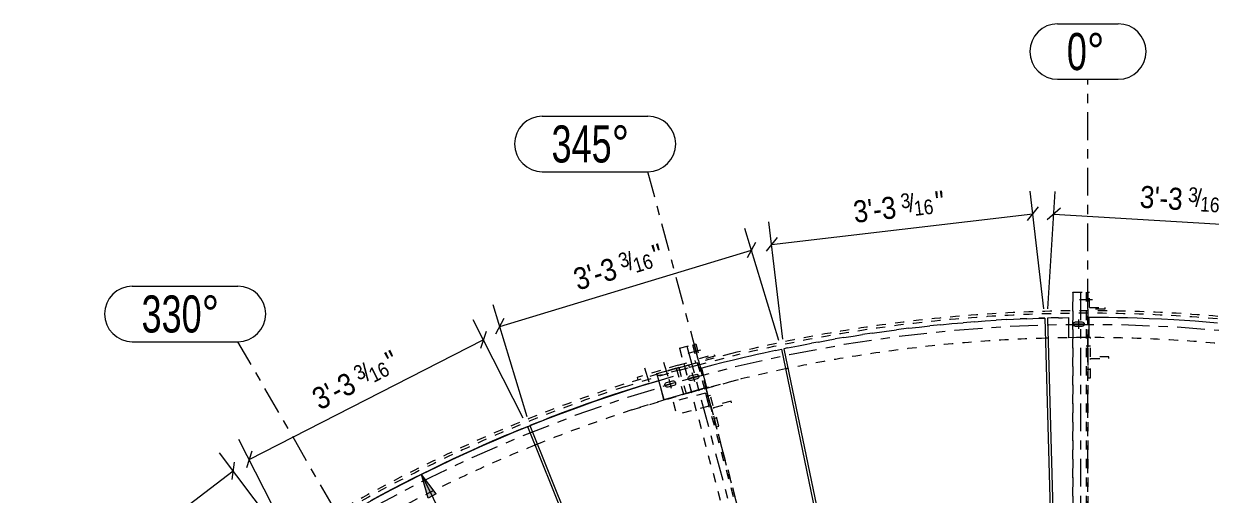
# Model space of a CAD drawing. Header units: millimetres. Extents: x -16923 to 12967, y -5402 to 13813.
# Drawn here: x -4028 to 467, y 4992 to 6775 of the extents above; entities that cross this region are included whole.
import ezdxf

# ---------------------------------------------------------------- set-up
doc = ezdxf.new("R2010")
doc.units = ezdxf.units.MM
doc.header["$LTSCALE"] = 35
for name, pattern in [('XKITLINE00', [0]), ('XKITLINE01', [4, 1, -1, 1, -1]), ('XKITLINE02', [4, 2, -2]), ('XKITLINE03', [6, 3, -1, 1, -1])]:
    doc.linetypes.add(name, pattern=pattern)
for name, color, linetype, lineweight in [('Bolt', 3, 'Continuous', 0), ('Dimension', 7, 'Continuous', 0), ('Grid', 1, 'Continuous', 0), ('Part', 2, 'Continuous', 0)]:
    doc.layers.add(name, color=color, linetype=linetype, lineweight=lineweight)
doc.styles.add('ARIAL', font='arial.ttf')
doc.styles.add('ARIAL_NARROW', font='ARIALN.TTF')

msp = doc.modelspace()

# ---------------------------------------------------------------- hatches: boundary and pattern name
at = {"layer": 'Dimension'}
msp.add_hatch(color=7, dxfattribs=at).paths.add_polyline_path([(-2497.734256, 4981.512028), (-2522.395437, 5070.086429), (-2466.641124, 4996.976546)], flags=17)

# ---------------------------------------------------------------- linework, layer by layer
at = {"layer": 'Bolt', "color": 8, "linetype": 'XKITLINE00', "lineweight": 0}
for p, q in [((17.462498, 5730.875002), (-31.75, 5730.875005)), ((-55.589035, 5638.755904), (-54.924413, 5642.097205)), ((-54.924413, 5635.414603), (-55.589035, 5638.755904)), ((-54.924413, 5642.097205), (-53.031713, 5644.929832)), ((-53.031713, 5632.581976), (-54.924413, 5635.414603)), ((-53.031713, 5644.929832), (-50.199086, 5646.822531)), ((-50.199086, 5630.689277), (-53.031713, 5632.581976)), ((-17.489036, 5638.755904), (-52.414035, 5638.755904)), ((-50.199086, 5646.822531), (-46.857786, 5647.487154)), ((-46.857786, 5630.024654), (-50.199086, 5630.689277)), ((-46.857786, 5647.487154), (-23.045286, 5647.487154)), ((-23.045286, 5630.024654), (-46.857786, 5630.024654)), ((-34.951536, 5621.293404), (-34.951536, 5656.218404)), ((-23.045286, 5647.487154), (-19.703985, 5646.822531)), ((-19.703985, 5630.689277), (-23.045286, 5630.024654)), ((-19.703985, 5646.822531), (-16.871358, 5644.929832)), ((-16.871358, 5632.581976), (-19.703985, 5630.689277)), ((-16.871358, 5644.929832), (-14.978658, 5642.097205)), ((-14.978658, 5635.414603), (-16.871358, 5632.581976)), ((-14.978658, 5642.097205), (-14.314036, 5638.755904)), ((-14.314036, 5638.755904), (-14.978658, 5635.414603)), ((-1466.392116, 5540.119797), (-1513.927739, 5527.382665)), ((-1588.58463, 5441.146586), (-1604.753845, 5494.304351)), ((-1661.486703, 5418.971663), (-1677.655918, 5472.129428)), ((-1513.316356, 5435.617523), (-1512.221287, 5438.843497)), ((-1512.221287, 5438.843497), (-1509.975046, 5441.404842)), ((-1476.291767, 5442.079063), (-1510.026725, 5433.039808)), ((-1509.975046, 5441.404842), (-1506.919614, 5442.911611)), ((-1506.919614, 5442.911611), (-1483.918505, 5449.074739)), ((-1488.639619, 5420.691956), (-1497.678874, 5454.426914)), ((-1483.918505, 5449.074739), (-1480.51904, 5449.297555)), ((-1480.51904, 5449.297555), (-1477.293065, 5448.202486)), ((-1477.293065, 5448.202486), (-1474.731721, 5445.956245)), ((-1474.731721, 5445.956245), (-1473.224952, 5442.900813)), ((-1473.002136, 5439.501347), (-1474.097205, 5436.275373)), ((-1473.224952, 5442.900813), (-1473.002136, 5439.501347)), ((-1601.041215, 5410.661619), (-1599.947473, 5413.888043)), ((-1600.817002, 5407.262245), (-1601.041215, 5410.661619)), ((-1599.308977, 5404.207433), (-1600.817002, 5407.262245)), ((-1599.947473, 5413.888043), (-1597.702285, 5416.450311)), ((-1596.746708, 5401.962246), (-1599.308977, 5404.207433)), ((-1564.019286, 5417.138383), (-1597.750525, 5408.085257)), ((-1597.702285, 5416.450311), (-1594.647473, 5417.958336)), ((-1593.520284, 5400.868503), (-1596.746708, 5401.962246)), ((-1594.647473, 5417.958336), (-1571.648901, 5424.130922)), ((-1590.12091, 5401.092717), (-1593.520284, 5400.868503)), ((-1567.122338, 5407.265303), (-1590.12091, 5401.092717)), ((-1576.358343, 5395.7462), (-1585.411469, 5429.477439)), ((-1571.648901, 5424.130922), (-1568.249527, 5424.355136)), ((-1568.249527, 5424.355136), (-1565.023103, 5423.261394)), ((-1564.067526, 5408.773328), (-1567.122338, 5407.265303)), ((-1565.023103, 5423.261394), (-1562.460834, 5421.016206)), ((-1561.822338, 5411.335596), (-1564.067526, 5408.773328)), ((-1562.460834, 5421.016206), (-1560.95281, 5417.961394)), ((-1560.728596, 5414.56202), (-1561.822338, 5411.335596)), ((-1560.95281, 5417.961394), (-1560.728596, 5414.56202)), ((-1513.09354, 5432.218057), (-1513.316356, 5435.617523)), ((-1511.586772, 5429.162625), (-1513.09354, 5432.218057)), ((-1509.025427, 5426.916384), (-1511.586772, 5429.162625)), ((-1505.799453, 5425.821315), (-1509.025427, 5426.916384)), ((-1502.399987, 5426.044131), (-1505.799453, 5425.821315)), ((-1479.398878, 5432.20726), (-1502.399987, 5426.044131)), ((-1476.343446, 5433.714028), (-1479.398878, 5432.20726)), ((-1474.097205, 5436.275373), (-1476.343446, 5433.714028))]:
    msp.add_line(p, q, dxfattribs=at)
at = {"layer": 'Bolt', "color": 8, "linetype": 'XKITLINE02', "lineweight": 0}
for p, q in [((9.612511, 5556.226055), (-6.35, 5556.226055)), ((9.612511, 5467.326053), (-6.35, 5467.326053)), ((-1428.753385, 5369.375746), (-1444.185894, 5365.240618)), ((-1405.744371, 5283.504939), (-1421.17688, 5279.369811))]:
    msp.add_line(p, q, dxfattribs=at)
at = {"layer": 'Dimension', "color": 7, "linetype": 'XKITLINE00', "lineweight": 0}
for p, q in [((-167.070455, 5696.606594), (-219.191016, 6141.214987)), ((-151.36219, 5696.968452), (-124.321104, 6140.630782)), ((-188.576443, 6082.526139), (-229.912853, 6030.211162)), ((-104.554606, 6077.457065), (-154.481856, 6033.266281)), ((-1155.379197, 5581.492331), (-1207.413813, 6025.367586)), ((-1197.467445, 5940.52125), (-209.244648, 6056.36865)), ((-129.518231, 6055.361673), (863.631874, 5994.829473)), ((-1170.681072, 5577.519608), (-1298.899797, 6000.594699)), ((-1258.399925, 5948.236382), (-1289.845537, 5889.442428)), ((-1176.79924, 5966.678738), (-1218.135651, 5914.363761)), ((-2226.346573, 5630.254871), (-1274.122731, 5918.839405)), ((-2122.873269, 5288.830658), (-2251.12364, 5712.010165)), ((-2137.47548, 5283.029282), (-2327.387291, 5655.203576)), ((-2210.623767, 5659.651849), (-2242.069379, 5600.857894)), ((-3174.834643, 5126.864579), (-2288.558723, 5579.110388)), ((-2278.27577, 5610.82237), (-2298.841675, 5547.398406)), ((-3023.701808, 4830.686286), (-3213.663211, 5202.957767)), ((-3037.049669, 4822.396825), (-3287.273269, 5151.956842)), ((-3164.55169, 5158.576561), (-3185.117595, 5095.152597)), ((-4028.070443, 4482.234021), (-3235.614289, 5083.918758)), ((-3231.094572, 5116.948457), (-3240.134006, 5050.889058)), ((-2466.641124, 4996.976546), (-2522.395437, 5070.086429)), ((-2497.734256, 4981.512028), (-2522.395437, 5070.086429)), ((-2522.395437, 5070.086429), (-2217.809391, 4457.682345)), ((-2466.641124, 4996.976546), (-2497.734256, 4981.512028))]:
    msp.add_line(p, q, dxfattribs=at)
msp.add_arc((0, -1.469831), 5664.2, 106.094410831, 126.793531256, dxfattribs=at)
at = {"layer": 'Dimension', "color": 3}
for p in [(-209.244648, 6056.36865), (-129.518231, 6055.361673), (-1197.467445, 5940.52125), (-1274.122731, 5918.839405), (-2226.346573, 5630.254871), (-2288.558723, 5579.110388), (-3174.834643, 5126.864579), (-3235.614289, 5083.918758)]:
    msp.add_point(p, dxfattribs=at)
at = {"layer": 'Grid', "color": 1, "linetype": 'XKITLINE00', "lineweight": 0}
for p, q in [((-114.87793, 6774.6), (114.87793, 6774.6)), ((-114.87793, 6564.6), (114.87793, 6564.6)), ((-2065.328908, 6425.201433), (-1665.358205, 6425.201433)), ((-2065.328908, 6215.201433), (-1665.358205, 6215.201433)), ((-3617.195703, 5782.39716), (-3217.224999, 5782.39716)), ((-3617.195703, 5572.39716), (-3217.224999, 5572.39716))]:
    msp.add_line(p, q, dxfattribs=at)
at = {"layer": 'Grid', "color": 1, "linetype": 'XKITLINE03', "lineweight": 0}
for p, q in [((0, -175), (0, 6564.6)), ((45.293333, -169.03702), (-1665.358205, 6215.201433)), ((87.5, -151.554446), (-3217.224999, 5572.39716))]:
    msp.add_line(p, q, dxfattribs=at)
at = {"layer": 'Grid', "color": 1, "linetype": 'XKITLINE00', "lineweight": 0}
for centre, start, end in [((-114.87793, 6669.6), 90, 270), ((114.87793, 6669.6), 270, 90), ((-2065.328908, 6320.201433), 90, 270), ((-1665.358205, 6320.201433), 270, 90), ((-3617.195703, 5677.39716), 90, 270), ((-3217.224999, 5677.39716), 270, 90)]:
    msp.add_arc(centre, 105, start, end, dxfattribs=at)
at = {"layer": 'Part', "color": 8, "linetype": 'XKITLINE01', "lineweight": 0}
for p, q in [((-57.15, 5759.45), (0, 5759.45)), ((-57.15, 5759.45), (-57.15, 5688.872548)), ((-57.15, 3098.15156), (-57.15, 5759.45)), ((-6.35, 5759.45), (-6.35, 3086.1)), ((0, 5759.45), (6.35, 5759.450399)), ((0, 5759.45), (0, 5695.95)), ((0, 5695.95), (0, 5759.45)), ((6.35, 5759.450399), (6.35, 5759.450045)), ((6.35, 5702.3), (6.35, 5759.450399)), ((-57.15, 5688.872548), (-57.15, 3200.27042)), ((0, 5695.95), (0, 5688.64898)), ((63.5, 5695.95), (0, 5695.95)), ((0, 5688.64898), (0, 3200.27042)), ((6.35, 5702.3), (63.5, 5702.3)), ((63.5, 5702.3), (63.5, 5695.95)), ((9.612511, 5587.976551), (0.087511, 5587.976551)), ((0.087511, 5587.976551), (0.087511, 5435.576551)), ((9.612511, 5514.951551), (9.612511, 5587.976551)), ((-1545.85801, 5548.409992), (-1490.655349, 5563.2015)), ((-1545.85801, 5548.409992), (-1530.076594, 5489.512943)), ((-1545.85801, 5548.409992), (-883.488739, 3076.414217)), ((-1496.788978, 5561.557999), (-804.875084, 2979.300192)), ((-1490.655349, 5563.2015), (-1484.52172, 5564.845001)), ((-1490.655349, 5563.2015), (-1474.22034, 5501.86521)), ((-1474.22034, 5501.86521), (-1490.655349, 5563.2015)), ((-1484.52172, 5564.845001), (-1469.730212, 5509.64234)), ((-1551.591527, 5483.715556), (-1706.673482, 5436.728529)), ((-1476.008753, 5483.96714), (-1629.077983, 5442.963525)), ((-1551.591527, 5483.715556), (-1487.070402, 5501.101339)), ((-1347.942343, 5527.621573), (-1549.078294, 5474.569734)), ((-1548.995099, 5474.276655), (-1478.477788, 5493.16657)), ((-1546.477257, 5465.406752), (-1345.685741, 5518.367742)), ((-1541.759125, 5476.500246), (-1484.592199, 5491.904375)), ((-1530.076594, 5489.512943), (-1527.61134, 5480.31249)), ((-1508.106657, 5475.368873), (-1510.575692, 5484.568303)), ((-1484.592199, 5491.904375), (-1487.070402, 5501.101339)), ((-1478.477788, 5493.16657), (-1476.008753, 5483.96714)), ((-1412.88405, 5518.30022), (-1474.22034, 5501.86521)), ((-1474.22034, 5501.86521), (-1472.330646, 5494.812777)), ((-1472.330646, 5494.812777), (-828.286078, 3091.205726)), ((-1469.730212, 5509.64234), (-1414.527551, 5524.433849)), ((-1414.527551, 5524.433849), (-1412.88405, 5518.30022)), ((79.462511, 5514.951551), (9.612511, 5514.951551)), ((9.612511, 5435.576551), (9.612511, 5508.601551)), ((9.612511, 5508.601551), (79.462511, 5508.601551)), ((79.462511, 5508.601551), (79.462511, 5514.951551)), ((-1558.240522, 5471.969127), (-1757.255302, 5411.439091)), ((-1754.313715, 5402.379693), (-1555.639775, 5462.806063)), ((-1558.182844, 5471.765915), (-1703.911566, 5427.612749)), ((-1631.542609, 5452.164136), (-1556.771071, 5472.193657)), ((-1605.25327, 5354.024283), (-1631.542609, 5452.164136)), ((-1558.240522, 5471.969127), (-1530.499222, 5374.229778)), ((-1549.066452, 5474.528017), (-1558.182844, 5471.765915)), ((-1556.771071, 5472.193657), (-1548.995099, 5474.276655)), ((-1549.078294, 5474.569734), (-1521.333906, 5376.831261)), ((-1548.970838, 5474.556986), (-1549.066452, 5474.528017)), ((-1548.970838, 5474.556986), (-1549.066452, 5474.528017)), ((-1548.970838, 5474.556986), (-1541.759125, 5476.500246)), ((-1527.61134, 5480.31249), (-1527.591166, 5480.237202)), ((-1527.548133, 5480.021789), (-1501.211763, 5381.894535)), ((-1706.673482, 5436.728529), (-1703.925646, 5427.659223)), ((-1703.925646, 5427.659223), (-1703.911566, 5427.612749)), ((-1323.87192, 5428.914051), (-1521.333906, 5376.831261)), ((-1516.55989, 5378.090461), (-1323.87192, 5428.914051)), ((-1436.971019, 5400.044371), (-1446.171462, 5397.57912)), ((-1446.171462, 5397.57912), (-1406.72744, 5250.372024)), ((-1418.070758, 5329.507638), (-1436.971019, 5400.044371)), ((0.087511, 5435.576551), (9.612511, 5435.576551)), ((-1530.499222, 5374.229778), (-1725.878378, 5314.805512)), ((-1725.878378, 5314.805512), (-1535.731074, 5372.638518)), ((-1605.25327, 5354.024283), (-1535.47987, 5372.714922)), ((-1447.652856, 5378.179494), (-1570.325436, 5345.309475)), ((-1535.731074, 5372.638518), (-1530.499222, 5374.229778)), ((-1535.47987, 5372.714922), (-1535.179045, 5372.795506)), ((-1535.179045, 5372.795506), (-1501.211763, 5381.894535)), ((-1521.333906, 5376.831261), (-1516.55989, 5378.090461)), ((-1447.652856, 5378.179494), (-1434.504848, 5329.110462)), ((-1570.325436, 5345.309475), (-1557.177428, 5296.240443)), ((-1434.504848, 5329.110462), (-1557.177428, 5296.240443)), ((-1350.600839, 5347.586148), (-1418.070758, 5329.507638)), ((-1416.427257, 5323.374009), (-1348.957338, 5341.452519)), ((-1397.526996, 5252.837275), (-1416.427257, 5323.374009)), ((-1348.957338, 5341.452519), (-1350.600839, 5347.586148)), ((-1406.72744, 5250.372024), (-1397.526996, 5252.837275))]:
    msp.add_line(p, q, dxfattribs=at)
at = {"layer": 'Part', "color": 8, "linetype": 'XKITLINE03', "lineweight": 0}
for p, q in [((-28.575, 5759.45), (-28.575, 3086.1)), ((-504.492613, 5616.186864), (-294.143867, 5631.123088)), ((-294.143867, 5631.123088), (-83.383734, 5638.183667)), ((-83.383734, 5638.183667), (127.49302, 5637.358725)), ((127.49302, 5637.358725), (338.191462, 5628.649417)), ((338.191462, 5628.649417), (548.416912, 5612.067924)), ((-922.780159, 5562.782025), (-714.135779, 5593.395885)), ((-714.135779, 5593.395885), (-504.492613, 5616.186864)), ((-1518.25668, 5555.805746), (-826.342786, 2973.547938)), ((-1130.133945, 5524.388102), (-922.780159, 5562.782025)), ((-1335.907132, 5478.267812), (-1130.133945, 5524.388102)), ((-1535.2061, 5425.700497), (-1335.907132, 5478.267812)), ((-1741.56684, 5363.122302), (-1544.369872, 5423.099452)), ((-1940.884391, 5294.257543), (-1741.56684, 5363.122302)), ((-2137.487283, 5217.987339), (-1940.884391, 5294.257543)), ((-2331.100482, 5134.418385), (-2137.487283, 5217.987339)), ((-2521.45314, 5043.667589), (-2331.100482, 5134.418385)), ((-2708.278966, 4945.861904), (-2521.45314, 5043.667589))]:
    msp.add_line(p, q, dxfattribs=at)
at = {"layer": 'Part', "color": 2, "linetype": 'XKITLINE00', "lineweight": 0}
for p, q in [((-111.023745, 5663.112933), (-96.865412, 5663.362834)), ((-96.865412, 5663.362834), (-73.051238, 5663.717224)), ((-73.043046, 5587.384327), (-73.051238, 5663.717224)), ((11.6369, 5664.179316), (2.774297, 5664.17172)), ((2.774297, 5664.17172), (3.89897, 5588.527543)), ((44.608452, 5664.015638), (11.6369, 5664.179316)), ((77.578492, 5663.660027), (44.608452, 5664.015638)), ((113.659296, 5663.050877), (77.578492, 5663.660027)), ((-679.218193, 5623.31829), (-725.224906, 5617.570145)), ((-679.218193, 5623.31829), (-638.598794, 5628.075865)), ((-638.598794, 5628.075865), (-597.946104, 5632.540039)), ((-557.262242, 5636.710576), (-597.946104, 5632.540039)), ((-557.262242, 5636.710576), (-514.728495, 5640.753711)), ((-514.728495, 5640.753711), (-472.165461, 5644.475896)), ((-429.575561, 5647.876921), (-472.165461, 5644.475896)), ((-429.575561, 5647.876921), (-388.835798, 5650.827911)), ((-388.835798, 5650.827911), (-348.075814, 5653.485038)), ((-307.297729, 5655.848162), (-348.075814, 5653.485038)), ((-307.297729, 5655.848162), (-282.011924, 5657.165361)), ((-282.011924, 5657.165361), (-256.720484, 5658.369518)), ((-231.423914, 5659.460609), (-256.720484, 5658.369518)), ((-231.423914, 5659.460609), (-208.617667, 5660.347196)), ((-208.617667, 5660.347196), (-185.808032, 5661.141876)), ((-162.997551, 5661.922336), (-185.808032, 5661.141876)), ((-185.808032, 5661.141876), (-162.995379, 5661.844636)), ((-162.997551, 5661.922336), (-92.010225, 3122.078849)), ((-139.336521, 5662.430077), (-153.491478, 5662.033282)), ((-153.491478, 5662.033282), (-82.508234, 3122.579258)), ((-125.180869, 5662.802012), (-139.336521, 5662.430077)), ((-111.023745, 5663.112933), (-125.180869, 5662.802012)), ((149.735488, 5662.211878), (113.659296, 5663.050877)), ((185.805602, 5661.143066), (149.735488, 5662.211878)), ((232.138452, 5659.432552), (185.805602, 5661.143066)), ((278.455749, 5657.342836), (232.138452, 5659.432552)), ((324.754388, 5654.874057), (278.455749, 5657.342836)), ((365.575451, 5652.381891), (324.754388, 5654.874057)), ((406.377456, 5649.595054), (365.575451, 5652.381891)), ((447.158276, 5646.513694), (406.377456, 5649.595054)), ((489.737388, 5642.980172), (447.158276, 5646.513694)), ((-1021.504341, 5571.316831), (-989.055842, 5577.16875)), ((-989.055842, 5577.16875), (-956.573828, 5582.831679)), ((-924.059399, 5588.305425), (-956.573828, 5582.831679)), ((-924.059399, 5588.305425), (-888.438335, 5594.079098)), ((-888.438335, 5594.079098), (-852.781211, 5599.625722)), ((-817.089475, 5604.945073), (-852.781211, 5599.625722)), ((-817.089475, 5604.945073), (-771.183027, 5611.445602)), ((-771.183027, 5611.445602), (-725.224906, 5617.570145)), ((3.89897, 5588.527543), (-73.043046, 5587.384327)), ((-1227.461232, 5529.590438), (-1252.167307, 5524.048166)), ((-1205.170198, 5534.491537), (-1227.461232, 5529.590438)), ((-1182.859595, 5539.302772), (-1205.170198, 5534.491537)), ((-1182.859595, 5539.302772), (-1160.545648, 5544.100156)), ((-1182.859595, 5539.302772), (-1160.529787, 5544.024065)), ((-1160.545648, 5544.100156), (-1160.529786, 5544.024065)), ((-1160.545648, 5544.100156), (-642.041388, 3056.732582)), ((-1137.346354, 5548.779357), (-1151.208648, 5545.888497)), ((-1151.208648, 5545.888497), (-632.777199, 3058.903536)), ((-1137.346354, 5548.779357), (-1123.478986, 5551.645871)), ((-1123.478986, 5551.645871), (-1109.599391, 5554.452591)), ((-1109.599391, 5554.452591), (-1095.707828, 5557.199463)), ((-1095.707828, 5557.199463), (-1070.994331, 5562.015181)), ((-1070.994331, 5562.015181), (-1046.259672, 5566.721002)), ((-1021.504341, 5571.316831), (-1046.259672, 5566.721002)), ((-1380.873087, 5493.288545), (-1420.450994, 5483.187761)), ((-1341.223368, 5503.103657), (-1380.873087, 5493.288545)), ((-1301.503901, 5512.632586), (-1341.223368, 5503.103657)), ((-1276.848361, 5518.395511), (-1301.503901, 5512.632586)), ((-1252.167307, 5524.048166), (-1276.848361, 5518.395511)), ((-1461.770454, 5472.317215), (-1462.953308, 5471.996465)), ((-1462.953308, 5471.996465), (-1443.338634, 5398.91328)), ((-1420.450994, 5483.187761), (-1461.770454, 5472.317215)), ((-1706.098178, 5401.134592), (-1750.251819, 5386.988397)), ((-1661.830222, 5414.918891), (-1706.098178, 5401.134592)), ((-1661.830222, 5414.918891), (-1624.025959, 5426.371827)), ((-1604.358071, 5353.122224), (-1624.025959, 5426.371827)), ((-1443.338634, 5398.91328), (-1604.358071, 5353.122224)), ((-1862.595803, 5349.18321), (-1896.636906, 5337.208286)), ((-1828.479102, 5360.941026), (-1862.595803, 5349.18321)), ((-1794.288187, 5372.481255), (-1828.479102, 5360.941026)), ((-1750.251819, 5386.988397), (-1794.288187, 5372.481255)), ((-1958.644175, 5314.765877), (-1989.548777, 5303.274333)), ((-1927.673201, 5326.077322), (-1958.644175, 5314.765877)), ((-1896.636906, 5337.208286), (-1927.673201, 5326.077322)), ((-2099.588298, 5260.629126), (-2112.721984, 5255.335114)), ((-2086.445318, 5265.900073), (-2099.588298, 5260.629126)), ((-2073.279741, 5271.114325), (-2086.445318, 5265.900073)), ((-2073.279741, 5271.114325), (-2060.091813, 5276.271785)), ((-2036.617554, 5285.377125), (-2060.091813, 5276.271785)), ((-2013.103054, 5294.378034), (-2036.617554, 5285.377125)), ((-1989.548777, 5303.274333), (-2013.103054, 5294.378034)), ((-2208.235321, 5216.005057), (-2231.529812, 5206.08167)), ((-2184.896703, 5225.824216), (-2208.235321, 5216.005057)), ((-2163.821898, 5234.585696), (-2184.896703, 5225.824216)), ((-2142.711958, 5243.262181), (-2163.821898, 5234.585696)), ((-2142.711958, 5243.262181), (-2121.596272, 5251.925613)), ((-2142.711958, 5243.262181), (-2121.567226, 5251.853531)), ((-2121.596272, 5251.925613), (-2121.567224, 5251.853531)), ((-2121.596272, 5251.925613), (-1171.881147, 2895.257364)), ((-2112.721984, 5255.335114), (-1163.146103, 2899.03059)), ((-2292.191454, 5179.659188), (-2329.483992, 5162.994759)), ((-2254.779713, 5196.054255), (-2292.191454, 5179.659188)), ((-2231.529812, 5206.08167), (-2254.779713, 5196.054255)), ((-2405.404983, 5128.063627), (-2444.017714, 5109.773642)), ((-2366.655388, 5146.061835), (-2405.404983, 5128.063627)), ((-2329.483992, 5162.994759), (-2366.655388, 5146.061835)), ((-2482.491384, 5091.19292), (-2519.186306, 5073.135989)), ((-2444.017714, 5109.773642), (-2482.491384, 5091.19292)), ((-2592.180252, 5036.229663), (-2633.3173, 5014.842702)), ((-2555.749897, 5054.814585), (-2592.180252, 5036.229663)), ((-2519.186306, 5073.135989), (-2555.749897, 5054.814585)), ((-2674.277907, 4993.119728), (-2715.059326, 4971.062198)), ((-2633.3173, 5014.842702), (-2674.277907, 4993.119728))]:
    msp.add_line(p, q, dxfattribs=at)
at = {"layer": 'Part', "color": 8, "linetype": 'XKITLINE01', "lineweight": 0}
for centre, radius, start, end in [((-0.000071, 0.006263), 5689.593955, 77.990133658, 103.704450724), ((-0.000071, 0.006263), 5680.068955, 77.990133658, 103.704450724), ((-0.000071, 0.006263), 5587.993955, 91.649661598, 101.726199498), ((-0.000071, 0.006262), 5587.993956, 91.552180925, 91.649661598), ((-0.000071, 0.006263), 5587.993955, 81.475651333, 91.552180925), ((-0.000071, 0.006263), 5587.993955, 101.82367072, 103.704450724), ((-0.000071, 0.006262), 5587.993957, 101.726199498, 101.82367072), ((-0.352881, 0.59102), 5688.935135, 107.988614113, 133.705981229), ((-0.352881, 0.59102), 5679.410135, 107.988614113, 133.705981229), ((-0.352881, 0.59102), 5587.335135, 107.988614113, 111.899093002), ((-0.352881, 0.59102), 5587.335135, 111.996578456, 120.731718211), ((-0.352881, 0.59102), 5587.335135, 111.899093002, 111.996578456)]:
    msp.add_arc(centre, radius, start, end, dxfattribs=at)

# ---------------------------------------------------------------- texts
at = {"layer": 'Dimension', "color": 3, "style": 'ARIAL', "width": 0.85}
for s, height, rotation, p in [("3'-3", 83.3437467, -3.489312972, (194.509274, 6079.44896)), ("3'-3", 83.3437467, 6.686417469, (-882.791313, 6021.465205)), ('3', 55.562499, 6.686417469, (-706.083352, 6075.746116)), ('/', 66.674999, 6.686417469, (-675.483247, 6062.550412)), ('"', 83.343747, 6.686417469, (-573.275185, 6057.749167)), ('3', 55.562499, -3.489312972, (378.026733, 6101.662991)), ('/', 66.674999, -3.489312972, (405.814814, 6083.269634)), ('16', 55.5624992, -3.489312972, (423.299002, 6065.504296)), ('16', 55.5624992, 6.686417469, (-655.135947, 6048.152792)), ('"', 83.343747, 16.862147911, (-1632.674584, 5855.896085)), ("3'-3", 83.3437467, 16.862147911, (-1930.914709, 5765.510313)), ('3', 55.562499, 16.862147911, (-1766.573405, 5850.151064)), ('/', 66.674999, 16.862147911, (-1734.123596, 5842.567996)), ('16', 55.5624992, 16.862147911, (-1711.553071, 5831.990875)), ('"', 83.343747, 27.032148774, (-2630.354469, 5453.822877)), ('3', 55.562499, 27.032148774, (-2761.133057, 5424.516557)), ('/', 66.674999, 27.032148774, (-2727.854034, 5422.784599)), ('16', 55.5624992, 27.032148774, (-2703.770089, 5416.360609)), ("3'-3", 83.3437467, 27.032148774, (-2907.939454, 5312.177772))]:
    msp.add_text(s, height=height, rotation=rotation, dxfattribs=at).set_placement(p)
at = {"layer": 'Grid', "color": 3, "style": 'ARIAL_NARROW', "width": 0.85}
for s, p in [('0°', (-79.87793, 6599.6)), ('345°', (-2030.328908, 6250.201433)), ('330°', (-3582.195703, 5607.39716))]:
    msp.add_text(s, height=140, dxfattribs=at).set_placement(p)

doc.saveas('drawing.dxf')
